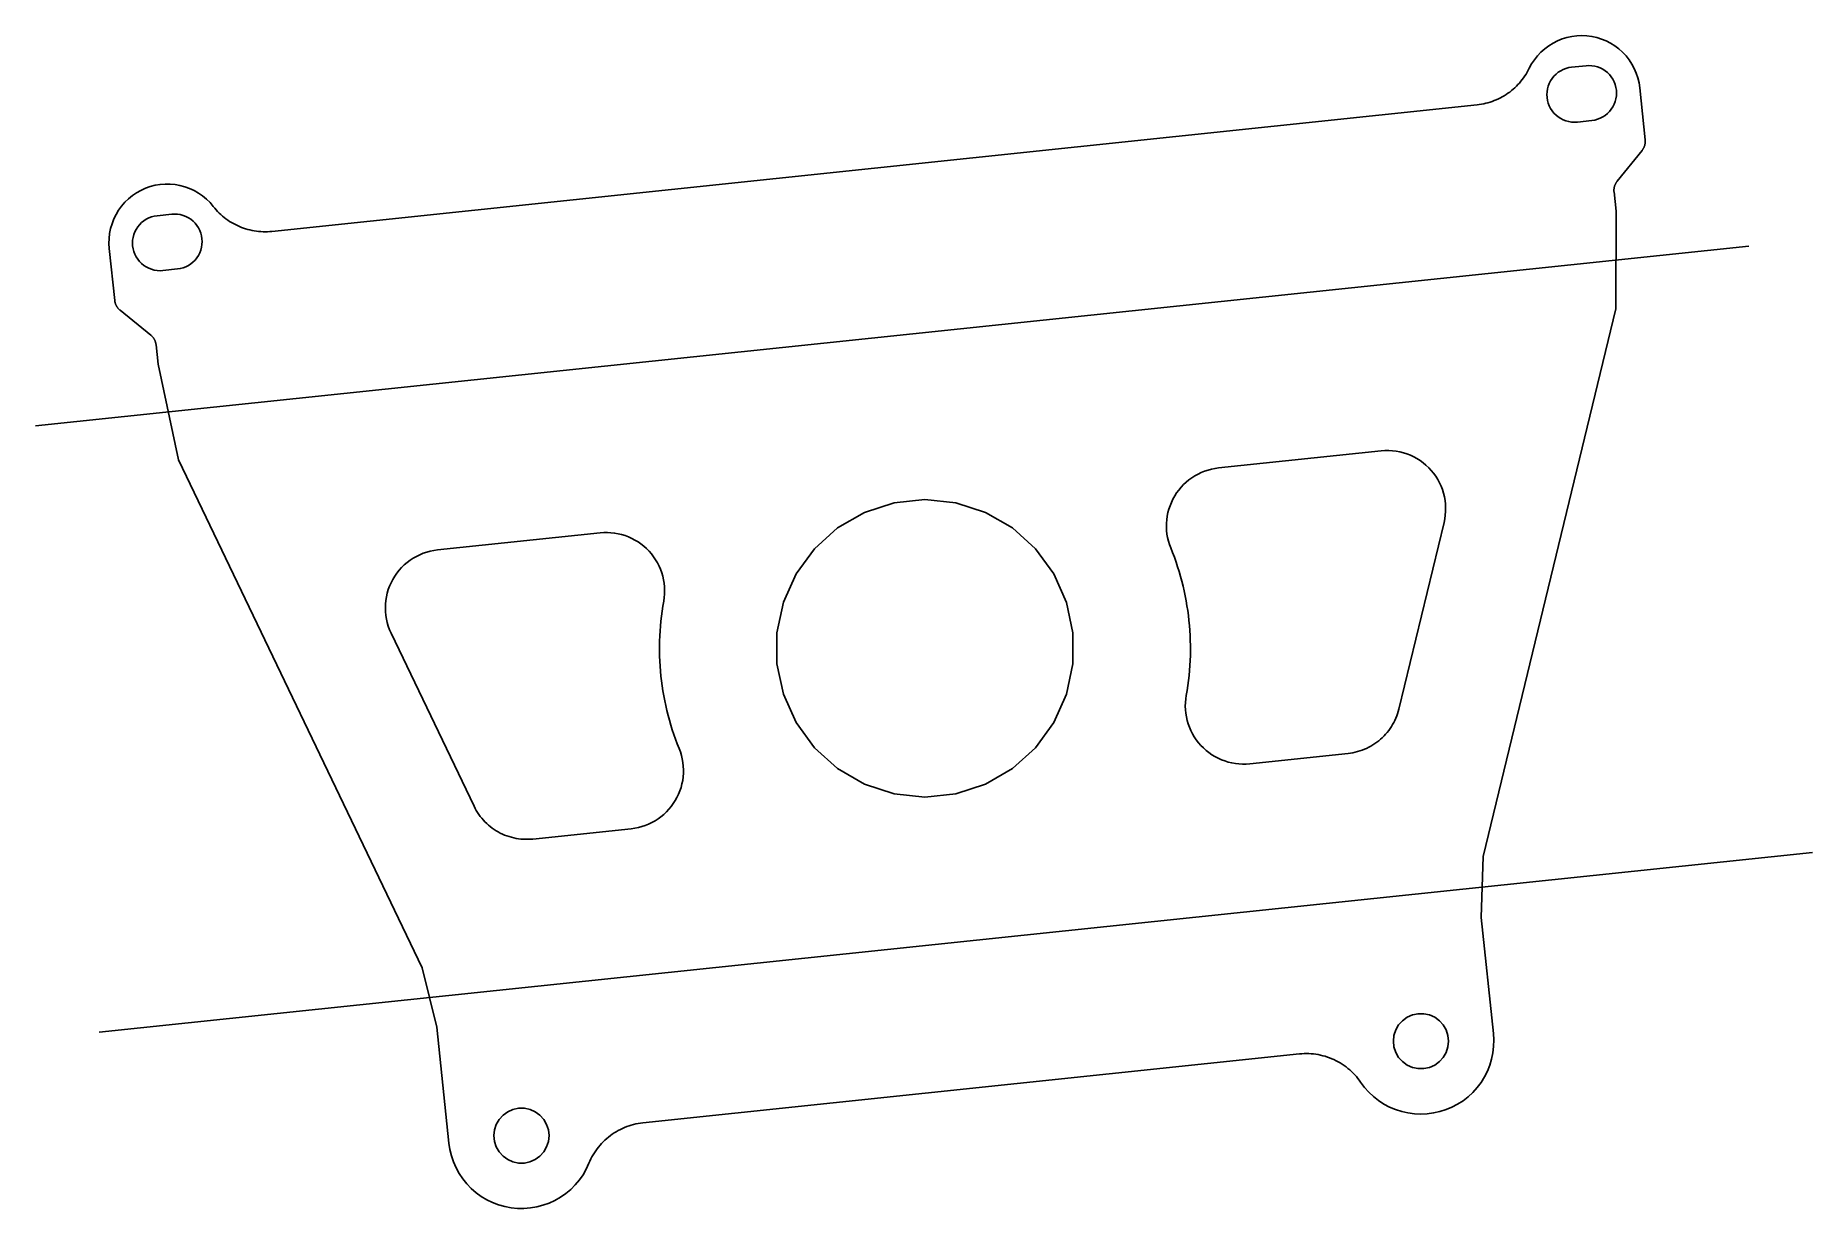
# Model space of a CAD drawing. Header units: metres. Extents: x -97 to 97, y -63 to 65.
import ezdxf

# ---------------------------------------------------------------- set-up
doc = ezdxf.new("R2010")
doc.units = ezdxf.units.M
doc.layers.add('CUT', color=3, linetype='Continuous')
doc.layers.add('FOLD', color=1, linetype='Continuous')

msp = doc.modelspace()

# ---------------------------------------------------------------- linework, layer by layer
at = {"layer": 'CUT'}
for points in [[(61.859, -46.534), (61.657, -47.205), (61.397, -47.855), (61.08, -48.48), (60.709, -49.074), (60.288, -49.634), (59.819, -50.154), (59.306, -50.63), (58.752, -51.06), (58.164, -51.439), (57.544, -51.765), (56.897, -52.035), (56.23, -52.247), (55.546, -52.399), (54.851, -52.49), (54.152, -52.52), (53.452, -52.488), (52.758, -52.394), (52.075, -52.239), (51.408, -52.025), (50.762, -51.753), (50.143, -51.425), (49.556, -51.044), (49.004, -50.613), (48.493, -50.134), (48.025, -49.613), (47.606, -49.052), (47.457, -48.842), (47.302, -48.638), (47.139, -48.44), (46.969, -48.248), (46.792, -48.062), (46.609, -47.882), (46.42, -47.71), (46.224, -47.544), (46.022, -47.385), (45.815, -47.233), (45.603, -47.09), (45.386, -46.953), (45.164, -46.825), (44.937, -46.705), (44.706, -46.593), (44.472, -46.489), (44.233, -46.394), (43.992, -46.307), (43.747, -46.229), (43.5, -46.16), (43.251, -46.1), (43, -46.049), (42.747, -46.007), (42.492, -45.974), (42.237, -45.95), (41.981, -45.936), (41.724, -45.93), (41.468, -45.934), (41.211, -45.947), (40.956, -45.969), (-30.512, -53.475), (-30.767, -53.506), (-31.02, -53.547), (-31.272, -53.597), (-31.521, -53.655), (-31.769, -53.723), (-32.014, -53.799), (-32.256, -53.884), (-32.495, -53.978), (-32.73, -54.08), (-32.961, -54.191), (-33.189, -54.309), (-33.412, -54.436), (-33.63, -54.571), (-33.843, -54.714), (-34.051, -54.864), (-34.254, -55.021), (-34.45, -55.186), (-34.641, -55.358), (-34.825, -55.536), (-35.003, -55.721), (-35.174, -55.912), (-35.338, -56.109), (-35.495, -56.312), (-35.645, -56.521), (-35.787, -56.735), (-35.921, -56.953), (-36.047, -57.176), (-36.165, -57.404), (-36.275, -57.636), (-36.376, -57.872), (-36.67, -58.507), (-37.019, -59.115), (-37.42, -59.689), (-37.87, -60.226), (-38.366, -60.721), (-38.903, -61.17), (-39.478, -61.57), (-40.086, -61.918), (-40.722, -62.211), (-41.381, -62.447), (-42.059, -62.624), (-42.75, -62.74), (-43.448, -62.795), (-44.149, -62.788), (-44.846, -62.72), (-45.534, -62.59), (-46.208, -62.4), (-46.863, -62.152), (-47.493, -61.846), (-48.094, -61.487), (-48.661, -61.075), (-49.19, -60.616), (-49.676, -60.111), (-50.115, -59.566), (-50.505, -58.984), (-50.842, -58.37), (-51.123, -57.729), (-51.347, -57.065), (-51.512, -56.384), (-51.616, -55.691), (-52.942, -43.061), (-54.53, -36.608), (-81.038, 18.711), (-83.267, 29.108), (-83.489, 31.217), (-83.494, 31.258), (-83.5, 31.299), (-83.507, 31.34), (-83.515, 31.381), (-83.524, 31.421), (-83.534, 31.462), (-83.546, 31.502), (-83.558, 31.541), (-83.571, 31.581), (-83.586, 31.62), (-83.601, 31.658), (-83.617, 31.696), (-83.635, 31.734), (-83.653, 31.771), (-83.673, 31.808), (-83.693, 31.844), (-83.714, 31.88), (-83.736, 31.915), (-83.759, 31.95), (-83.783, 31.984), (-83.808, 32.017), (-83.834, 32.05), (-83.861, 32.082), (-83.888, 32.113), (-83.916, 32.144), (-83.945, 32.173), (-83.975, 32.202), (-84.005, 32.231), (-84.037, 32.258), (-84.069, 32.284), (-87.408, 34.989), (-87.44, 35.016), (-87.471, 35.043), (-87.502, 35.071), (-87.532, 35.1), (-87.561, 35.13), (-87.589, 35.161), (-87.616, 35.192), (-87.643, 35.224), (-87.669, 35.257), (-87.693, 35.29), (-87.717, 35.324), (-87.741, 35.358), (-87.763, 35.394), (-87.784, 35.429), (-87.804, 35.466), (-87.824, 35.502), (-87.842, 35.54), (-87.859, 35.577), (-87.876, 35.616), (-87.891, 35.654), (-87.906, 35.693), (-87.919, 35.732), (-87.931, 35.772), (-87.943, 35.812), (-87.953, 35.852), (-87.962, 35.893), (-87.97, 35.934), (-87.977, 35.975), (-87.983, 36.016), (-87.988, 36.057), (-88.582, 41.718), (-88.616, 42.264), (-88.603, 42.811), (-88.542, 43.354), (-88.435, 43.89), (-88.283, 44.415), (-88.086, 44.925), (-87.845, 45.416), (-87.564, 45.885), (-87.243, 46.327), (-86.885, 46.741), (-86.493, 47.122), (-86.069, 47.468), (-85.618, 47.776), (-85.141, 48.044), (-84.644, 48.27), (-84.128, 48.453), (-83.599, 48.59), (-83.06, 48.682), (-82.515, 48.727), (-81.969, 48.725), (-81.424, 48.675), (-80.886, 48.58), (-80.358, 48.438), (-79.844, 48.251), (-79.348, 48.021), (-78.874, 47.749), (-78.425, 47.437), (-78.004, 47.088), (-77.615, 46.704), (-77.261, 46.288), (-77.109, 46.1), (-76.951, 45.918), (-76.787, 45.741), (-76.618, 45.569), (-76.442, 45.404), (-76.261, 45.244), (-76.075, 45.091), (-75.884, 44.944), (-75.688, 44.804), (-75.487, 44.67), (-75.282, 44.543), (-75.073, 44.423), (-74.859, 44.311), (-74.642, 44.205), (-74.422, 44.107), (-74.199, 44.017), (-73.972, 43.934), (-73.743, 43.858), (-73.511, 43.791), (-73.278, 43.731), (-73.042, 43.68), (-72.805, 43.636), (-72.566, 43.6), (-72.327, 43.572), (-72.086, 43.553), (-71.846, 43.542), (-71.604, 43.538), (-71.363, 43.543), (-71.122, 43.556), (-70.882, 43.577), (60.282, 57.352), (60.522, 57.382), (60.76, 57.419), (60.997, 57.464), (61.232, 57.517), (61.466, 57.579), (61.697, 57.648), (61.925, 57.725), (62.151, 57.809), (62.374, 57.901), (62.594, 58.001), (62.81, 58.107), (63.022, 58.222), (63.231, 58.343), (63.435, 58.471), (63.635, 58.606), (63.83, 58.748), (64.021, 58.896), (64.206, 59.051), (64.386, 59.211), (64.56, 59.378), (64.728, 59.55), (64.891, 59.728), (65.048, 59.912), (65.198, 60.101), (65.342, 60.294), (65.479, 60.492), (65.609, 60.695), (65.733, 60.902), (65.849, 61.114), (65.959, 61.329), (66.219, 61.809), (66.52, 62.266), (66.859, 62.695), (67.233, 63.093), (67.641, 63.458), (68.078, 63.786), (68.542, 64.075), (69.029, 64.324), (69.535, 64.529), (70.058, 64.691), (70.592, 64.806), (71.134, 64.876), (71.681, 64.898), (72.227, 64.873), (72.769, 64.802), (73.303, 64.684), (73.824, 64.52), (74.33, 64.313), (74.816, 64.062), (75.279, 63.771), (75.715, 63.441), (76.121, 63.075), (76.493, 62.675), (76.831, 62.245), (77.129, 61.787), (77.388, 61.305), (77.604, 60.803), (77.776, 60.284), (77.902, 59.752), (77.983, 59.211), (78.577, 53.55), (78.581, 53.509), (78.584, 53.467), (78.585, 53.426), (78.586, 53.384), (78.585, 53.342), (78.584, 53.301), (78.581, 53.259), (78.577, 53.218), (78.572, 53.177), (78.566, 53.136), (78.559, 53.095), (78.551, 53.054), (78.542, 53.013), (78.532, 52.973), (78.521, 52.933), (78.508, 52.893), (78.495, 52.854), (78.481, 52.815), (78.465, 52.776), (78.449, 52.738), (78.431, 52.701), (78.413, 52.663), (78.394, 52.627), (78.373, 52.59), (78.352, 52.555), (78.33, 52.519), (78.307, 52.485), (78.283, 52.451), (78.258, 52.418), (78.232, 52.385), (75.527, 49.045), (75.502, 49.013), (75.477, 48.979), (75.453, 48.946), (75.43, 48.911), (75.407, 48.876), (75.386, 48.84), (75.366, 48.804), (75.347, 48.767), (75.328, 48.73), (75.311, 48.692), (75.294, 48.654), (75.279, 48.615), (75.265, 48.576), (75.251, 48.537), (75.239, 48.497), (75.228, 48.457), (75.217, 48.417), (75.208, 48.376), (75.2, 48.336), (75.193, 48.295), (75.187, 48.254), (75.182, 48.212), (75.178, 48.171), (75.176, 48.129), (75.174, 48.088), (75.173, 48.046), (75.174, 48.005), (75.176, 47.963), (75.178, 47.922), (75.182, 47.88), (75.404, 45.771), (75.383, 35.138), (60.945, -24.481), (60.733, -31.123), (62.059, -43.753), (62.102, -44.452), (62.082, -45.152), (62.001, -45.848), (61.859, -46.534)], [(74.686, 56.623), (74.884, 56.867), (75.055, 57.131), (75.197, 57.41), (75.31, 57.704), (75.391, 58.007), (75.44, 58.317), (75.457, 58.631), (75.44, 58.944), (75.391, 59.254), (75.31, 59.558), (75.198, 59.851), (75.055, 60.131), (74.884, 60.394), (74.686, 60.638), (74.464, 60.86), (74.22, 61.058), (73.957, 61.229), (73.677, 61.371), (73.384, 61.484), (73.081, 61.565), (72.771, 61.614), (72.457, 61.631), (72.144, 61.614), (70.565, 61.449), (70.255, 61.4), (69.951, 61.318), (69.658, 61.206), (69.378, 61.063), (69.115, 60.892), (68.871, 60.695), (68.649, 60.473), (68.451, 60.229), (68.28, 59.965), (68.138, 59.686), (68.025, 59.392), (67.944, 59.089), (67.895, 58.779), (67.878, 58.465), (67.894, 58.152), (67.944, 57.842), (68.025, 57.538), (68.137, 57.245), (68.28, 56.965), (68.451, 56.702), (68.648, 56.458), (68.87, 56.236), (69.115, 56.038), (69.378, 55.867), (69.658, 55.725), (69.951, 55.612), (70.254, 55.531), (70.564, 55.482), (70.878, 55.465), (71.191, 55.482), (72.77, 55.647), (73.08, 55.696), (73.384, 55.778), (73.677, 55.89), (73.957, 56.033), (74.22, 56.204), (74.464, 56.401), (74.686, 56.623)], [(-79.471, 40.235), (-79.249, 40.457), (-79.051, 40.701), (-78.88, 40.964), (-78.737, 41.244), (-78.625, 41.537), (-78.543, 41.841), (-78.494, 42.151), (-78.478, 42.464), (-78.494, 42.778), (-78.543, 43.088), (-78.625, 43.391), (-78.737, 43.685), (-78.88, 43.964), (-79.051, 44.228), (-79.248, 44.472), (-79.47, 44.694), (-79.714, 44.891), (-79.978, 45.063), (-80.257, 45.205), (-80.55, 45.318), (-80.854, 45.399), (-81.164, 45.448), (-81.478, 45.465), (-81.791, 45.448), (-83.37, 45.282), (-83.68, 45.233), (-83.983, 45.152), (-84.277, 45.039), (-84.556, 44.897), (-84.82, 44.726), (-85.064, 44.528), (-85.286, 44.306), (-85.484, 44.062), (-85.655, 43.799), (-85.797, 43.519), (-85.91, 43.226), (-85.991, 42.923), (-86.04, 42.613), (-86.057, 42.299), (-86.04, 41.985), (-85.991, 41.675), (-85.91, 41.372), (-85.797, 41.079), (-85.655, 40.799), (-85.484, 40.536), (-85.286, 40.292), (-85.064, 40.069), (-84.82, 39.872), (-84.557, 39.701), (-84.277, 39.558), (-83.984, 39.446), (-83.681, 39.364), (-83.37, 39.315), (-83.057, 39.299), (-82.743, 39.315), (-81.164, 39.481), (-80.854, 39.53), (-80.551, 39.611), (-80.258, 39.724), (-79.978, 39.866), (-79.715, 40.037), (-79.471, 40.235)], [(47.772, -12.903), (48.015, -12.809), (48.253, -12.704), (48.487, -12.591), (48.716, -12.467), (48.939, -12.335), (49.158, -12.193), (49.37, -12.043), (49.576, -11.884), (49.775, -11.717), (49.967, -11.542), (50.152, -11.359), (50.329, -11.168), (50.498, -10.971), (50.659, -10.767), (50.811, -10.556), (50.955, -10.34), (51.09, -10.117), (51.215, -9.889), (51.332, -9.657), (51.438, -9.42), (51.535, -9.178), (51.621, -8.933), (51.698, -8.684), (51.764, -8.433), (56.683, 11.877), (56.765, 12.273), (56.823, 12.674), (56.854, 13.077), (56.86, 13.482), (56.84, 13.887), (56.794, 14.289), (56.723, 14.687), (56.627, 15.081), (56.505, 15.467), (56.36, 15.845), (56.19, 16.212), (55.998, 16.568), (55.783, 16.911), (55.546, 17.24), (55.29, 17.553), (55.013, 17.849), (54.719, 18.127), (54.407, 18.386), (54.08, 18.624), (53.738, 18.84), (53.383, 19.035), (53.016, 19.206), (52.639, 19.354), (52.254, 19.478), (51.861, 19.576), (51.463, 19.65), (51.061, 19.697), (50.657, 19.72), (50.252, 19.716), (49.848, 19.687), (32.154, 17.828), (31.765, 17.775), (31.381, 17.698), (31.001, 17.598), (30.629, 17.474), (30.265, 17.328), (29.911, 17.159), (29.568, 16.969), (29.237, 16.758), (28.92, 16.526), (28.618, 16.276), (28.332, 16.008), (28.063, 15.722), (27.812, 15.421), (27.58, 15.104), (27.368, 14.774), (27.177, 14.431), (27.008, 14.077), (26.861, 13.713), (26.736, 13.341), (26.635, 12.962), (26.557, 12.578), (26.503, 12.189), (26.474, 11.798), (26.468, 11.406), (26.487, 11.014), (26.53, 10.624), (26.597, 10.237), (26.687, 9.856), (26.801, 9.48), (26.938, 9.112), (27.14, 8.606), (27.332, 8.095), (27.514, 7.582), (27.686, 7.064), (27.848, 6.544), (28.001, 6.021), (28.144, 5.495), (28.277, 4.966), (28.4, 4.435), (28.512, 3.901), (28.615, 3.366), (28.708, 2.829), (28.79, 2.29), (28.863, 1.749), (28.925, 1.208), (28.976, 0.665), (29.018, 0.121), (29.049, -0.423), (29.07, -0.968), (29.081, -1.513), (29.082, -2.058), (29.072, -2.603), (29.052, -3.148), (29.021, -3.692), (28.981, -4.236), (28.93, -4.779), (28.869, -5.32), (28.797, -5.861), (28.716, -6.4), (28.624, -6.937), (28.566, -7.325), (28.533, -7.716), (28.523, -8.109), (28.538, -8.501), (28.577, -8.891), (28.64, -9.278), (28.727, -9.661), (28.838, -10.037), (28.971, -10.406), (29.127, -10.766), (29.305, -11.116), (29.504, -11.454), (29.723, -11.779), (29.963, -12.09), (30.221, -12.386), (30.496, -12.665), (30.789, -12.926), (31.097, -13.169), (31.419, -13.393), (31.755, -13.596), (32.103, -13.778), (32.461, -13.938), (32.828, -14.076), (33.203, -14.191), (33.585, -14.282), (33.971, -14.35), (34.361, -14.394), (34.753, -14.413), (35.145, -14.408), (35.536, -14.38), (46.256, -13.254), (46.514, -13.221), (46.77, -13.178), (47.025, -13.125), (47.277, -13.061), (47.526, -12.987), (47.772, -12.903)], [(0.191, 14.382), (-3.175, 14.029), (-6.395, 12.983), (-9.327, 11.291), (-11.842, 9.026), (-13.832, 6.287), (-15.209, 3.195), (-15.914, -0.116), (-15.914, -3.501), (-15.21, -6.813), (-13.834, -9.905), (-11.844, -12.644), (-9.329, -14.909), (-6.397, -16.602), (-3.178, -17.648), (0.189, -18.003), (3.555, -17.649), (6.775, -16.603), (9.707, -14.911), (12.223, -12.646), (14.213, -9.907), (15.59, -6.815), (16.294, -3.504), (16.294, -0.119), (15.59, 3.192), (14.214, 6.285), (12.224, 9.024), (9.709, 11.289), (6.777, 12.982), (3.558, 14.028), (0.191, 14.382)], [(-48.043, -20.314), (-47.873, -20.51), (-47.695, -20.7), (-47.51, -20.882), (-47.317, -21.056), (-47.117, -21.223), (-46.91, -21.381), (-46.698, -21.53), (-46.479, -21.671), (-46.254, -21.802), (-46.025, -21.924), (-45.791, -22.037), (-45.552, -22.14), (-45.309, -22.233), (-45.063, -22.316), (-44.813, -22.389), (-44.561, -22.452), (-44.306, -22.504), (-44.049, -22.546), (-43.791, -22.577), (-43.532, -22.598), (-43.272, -22.608), (-43.012, -22.607), (-42.752, -22.596), (-42.493, -22.574), (-31.774, -21.449), (-31.385, -21.396), (-31, -21.319), (-30.621, -21.218), (-30.249, -21.094), (-29.885, -20.948), (-29.531, -20.779), (-29.187, -20.589), (-28.857, -20.378), (-28.54, -20.147), (-28.238, -19.896), (-27.951, -19.628), (-27.682, -19.342), (-27.432, -19.041), (-27.2, -18.724), (-26.988, -18.394), (-26.797, -18.051), (-26.628, -17.697), (-26.48, -17.334), (-26.356, -16.962), (-26.255, -16.583), (-26.177, -16.198), (-26.123, -15.809), (-26.093, -15.418), (-26.088, -15.026), (-26.107, -14.634), (-26.15, -14.244), (-26.216, -13.857), (-26.307, -13.476), (-26.421, -13.1), (-26.558, -12.733), (-26.76, -12.226), (-26.951, -11.716), (-27.133, -11.202), (-27.306, -10.685), (-27.468, -10.164), (-27.621, -9.641), (-27.764, -9.115), (-27.897, -8.586), (-28.019, -8.055), (-28.132, -7.521), (-28.235, -6.986), (-28.328, -6.449), (-28.41, -5.91), (-28.482, -5.369), (-28.544, -4.828), (-28.596, -4.285), (-28.638, -3.742), (-28.669, -3.197), (-28.69, -2.652), (-28.701, -2.107), (-28.701, -1.562), (-28.692, -1.017), (-28.671, -0.472), (-28.641, 0.072), (-28.6, 0.616), (-28.549, 1.159), (-28.488, 1.7), (-28.417, 2.241), (-28.335, 2.78), (-28.244, 3.317), (-28.186, 3.705), (-28.153, 4.096), (-28.143, 4.488), (-28.158, 4.88), (-28.197, 5.271), (-28.26, 5.658), (-28.347, 6.041), (-28.457, 6.417), (-28.591, 6.786), (-28.747, 7.146), (-28.924, 7.496), (-29.124, 7.834), (-29.343, 8.159), (-29.582, 8.47), (-29.84, 8.766), (-30.116, 9.045), (-30.409, 9.306), (-30.717, 9.549), (-31.039, 9.773), (-31.375, 9.976), (-31.722, 10.158), (-32.08, 10.318), (-32.448, 10.456), (-32.823, 10.571), (-33.205, 10.662), (-33.591, 10.73), (-33.981, 10.773), (-34.373, 10.793), (-34.765, 10.788), (-35.156, 10.759), (-52.85, 8.901), (-53.251, 8.846), (-53.648, 8.765), (-54.039, 8.66), (-54.422, 8.529), (-54.796, 8.375), (-55.16, 8.197), (-55.512, 7.996), (-55.85, 7.773), (-56.173, 7.529), (-56.48, 7.265), (-56.769, 6.982), (-57.04, 6.681), (-57.291, 6.364), (-57.521, 6.031), (-57.73, 5.684), (-57.916, 5.324), (-58.079, 4.954), (-58.218, 4.573), (-58.332, 4.185), (-58.422, 3.79), (-58.486, 3.39), (-58.524, 2.987), (-58.537, 2.583), (-58.524, 2.178), (-58.485, 1.775), (-58.421, 1.375), (-58.331, 0.981), (-58.216, 0.592), (-58.077, 0.212), (-57.913, -0.158), (-48.883, -19.003), (-48.766, -19.235), (-48.639, -19.462), (-48.504, -19.684), (-48.359, -19.9), (-48.205, -20.11), (-48.043, -20.314)], [(51.165, -44.582), (51.231, -45.206), (51.424, -45.802), (51.738, -46.345), (52.158, -46.812), (52.665, -47.18), (53.238, -47.435), (53.851, -47.566), (54.479, -47.566), (55.092, -47.435), (55.665, -47.18), (56.172, -46.812), (56.592, -46.346), (56.906, -45.803), (57.1, -45.206), (57.165, -44.582), (57.1, -43.959), (56.906, -43.362), (56.592, -42.819), (56.173, -42.353), (55.665, -41.984), (55.092, -41.729), (54.479, -41.599), (53.852, -41.599), (53.238, -41.729), (52.665, -41.984), (52.158, -42.353), (51.738, -42.819), (51.425, -43.362), (51.231, -43.958), (51.165, -44.582)], [(-46.721, -54.862), (-46.656, -55.486), (-46.462, -56.082), (-46.149, -56.626), (-45.729, -57.092), (-45.222, -57.46), (-44.649, -57.715), (-44.035, -57.846), (-43.408, -57.846), (-42.795, -57.716), (-42.222, -57.461), (-41.714, -57.092), (-41.295, -56.626), (-40.981, -56.083), (-40.787, -55.486), (-40.721, -54.863), (-40.787, -54.239), (-40.981, -53.642), (-41.294, -53.099), (-41.714, -52.633), (-42.221, -52.264), (-42.794, -52.009), (-43.408, -51.879), (-44.035, -51.879), (-44.648, -52.009), (-45.221, -52.264), (-45.729, -52.633), (-46.148, -53.099), (-46.462, -53.642), (-46.656, -54.238), (-46.721, -54.862)]]:
    msp.add_lwpolyline(points, dxfattribs=at)
at = {"layer": 'FOLD'}
for p, q in [((-96.608, 22.391), (89.848, 41.973)), ((96.78, -24.027), (-89.676, -43.609))]:
    msp.add_line(p, q, dxfattribs=at)

doc.saveas('drawing.dxf')
